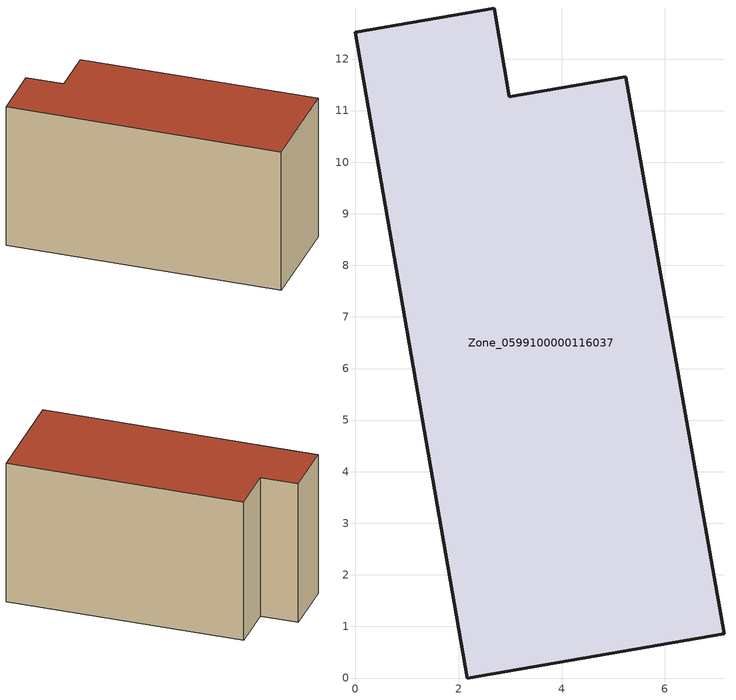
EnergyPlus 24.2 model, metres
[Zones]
Zone_0599100000116037
 floor ground (C_G): 2.17,0 0,12.52 2.69,12.99 2.99,11.27 5.24,11.66 7.15,0.86 z0
 wall outside (C_F): 0,12.52 2.17,0 7.15,0.86 5.24,11.66 2.99,11.27 2.69,12.99 0,12.52 z0:6.96
 roof outside (C_R): 5.24,11.66 2.99,11.27 2.69,12.99 0,12.52 2.17,0 7.15,0.86 z6.96
[BUILDING]
Pand.0599100000116037: North Axis=0; Terrain=City; Loads Convergence Tolerance Value=0.04; Temperature Convergence Tolerance Value=0.4; Solar Distribution=FullExterior; Maximum Number of Warmup Days=25; Minimum Number of Warmup Days=1
[Site:Location]
Rotterdam.The.Hague.AP_ZH_NLD Design_Conditions: Latitude=51.96; Longitude=4.45; Time Zone=1; Elevation=-4.5
[SITE:GROUNDTEMPERATURE:BUILDINGSURFACE]
18, 18, 18, 18, 18, 18, 18, 18, 18, 18, 18, 18
[MATERIAL] Thermal Absorptance=0.9; Solar Absorptance=0.7; Visible Absorptance=0.7
Name | Roughness | Thickness | Conductivity | Density | Specific Heat
G.TI.1992-2005 | MediumSmooth | 0.15 | 0.06 | 540 | 1210
F.TI.1992-2005 | Rough | 0.3 | 0.12 | 1920 | 840
R.TI.1992-2005 | MediumRough | 0.2 | 0.08 | 1500 | 1000
[CONSTRUCTION]
C_G: G.TI.1992-2005
C_F: F.TI.1992-2005
C_R: R.TI.1992-2005
[ZONE]
Zone_0599100000116037: Type=1; Multiplier=1; Ceiling Height=Autocalculate; Volume=Autocalculate; Floor Area=autocalculate; Part of Total Floor Area=Yes
[ZONEINFILTRATION:DESIGNFLOWRATE]
Infil_Zone_0599100000116037: Zone or ZoneList or Space or SpaceList=Zone_0599100000116037; Schedule=AlwaysOn; Design Flow Rate Calculation Method=Flow/Area; Flow Rate per Floor Area=0.0015; Constant Term Coefficient=1; Temperature Term Coefficient=0; Velocity Term Coefficient=0; Velocity Squared Term Coefficient=0
[HVACTEMPLATE:ZONE:IDEALLOADSAIRSYSTEM]
Zone_0599100000116037: Maximum Heating Supply Air Temperature=50; Minimum Cooling Supply Air Temperature=13; Maximum Heating Supply Air Humidity Ratio=0.0156; Minimum Cooling Supply Air Humidity Ratio=0.0077; Heating Limit=NoLimit; Cooling Limit=NoLimit; Dehumidification Control Type=ConstantSensibleHeatRatio; Cooling Sensible Heat Ratio=0.7; Dehumidification Setpoint=60; Humidification Control Type=None; Humidification Setpoint=30; Outdoor Air Method=None; Outdoor Air Flow Rate per Person=0.00944; Outdoor Air Flow Rate per Zone Floor Area=0; Outdoor Air Flow Rate per Zone=0; Demand Controlled Ventilation Type=None; Outdoor Air Economizer Type=NoEconomizer; Heat Recovery Type=None; Sensible Heat Recovery Effectiveness=0.7; Latent Heat Recovery Effectiveness=0.65
[ZONECONTROL:THERMOSTAT]
ThermostatControl_Zone_0599100000116037: Zone or ZoneList=Zone_0599100000116037; Control Type Schedule=DualSetpointControlType; Control 1=Thermostat_Zone_0599100000116037; Temperature Difference Between Cutout And Setpoint=0
[THERMOSTATSETPOINT:DUALSETPOINT]
Thermostat_Zone_0599100000116037: Heating Setpoint Temperature Schedule=HeatingSetpoint_Zone_0599100000116037; Cooling Setpoint Temperature Schedule=CoolingSetpoint_Zone_0599100000116037
[SCHEDULE:COMPACT]
HeatingSetpoint_Zone_0599100000116037: Through: 12/31, For: AllDays, Until: 24:00, 21
CoolingSetpoint_Zone_0599100000116037: Through: 12/31, For: AllDays, Until: 24:00, 24
DualSetpointControlType: Through: 12/31, For: AllDays, Until: 24:00, 4
AlwaysOn: Through: 12/31, For: AllDays, Until: 24:00, 1
